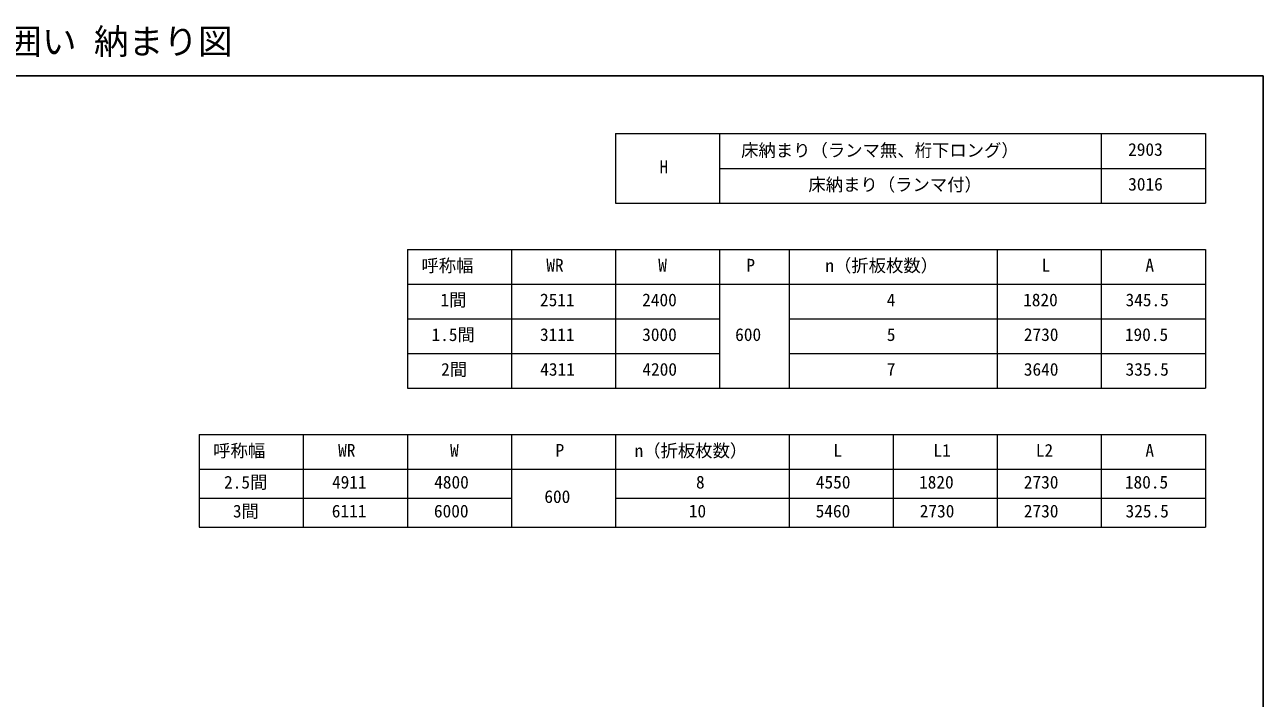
# Model space of a CAD drawing. Units: millimetres, scale not verified. Extents: x -875 to 875, y -1300 to 1294.
# Drawn here: x -196 to 875, y 712 to 1294 of the extents above; entities that cross this region are included whole.
import ezdxf
from ezdxf.enums import TextEntityAlignment as Align

# ---------------------------------------------------------------- set-up
doc = ezdxf.new("R2010")
doc.units = ezdxf.units.MM
doc.header["$LTSCALE"] = 8
doc.layers.add('0-1_TABLE1', color=7, linetype='Continuous', lineweight=18)
doc.layers.add('0-2_USER1', color=3, linetype='Continuous')
doc.layers.add('0-7_YKK_ZWAK', color=7, linetype='Continuous')
doc.styles.add('ＭＳ ゴシック', font='')
doc.styles.get('ＭＳ ゴシック').set_extended_font_data('MS Gothic')

msp = doc.modelspace()

# ---------------------------------------------------------------- linework, layer by layer
at = {"layer": '0-1_TABLE1'}
for p, q in [((315, 1200.2), (825, 1200.2)), ((315, 1200.2), (315, 1140.2)), ((405, 1200.2), (405, 1140.2)), ((735, 1200.2), (735, 1140.2)), ((825, 1200.2), (825, 1140.2)), ((405, 1170.2), (825, 1170.2)), ((315, 1140.2), (825, 1140.2)), ((135, 1100.2), (825, 1100.2)), ((135, 1100.2), (135, 980.2)), ((225, 1100.2), (225, 980.2)), ((315, 1100.2), (315, 980.2)), ((405, 1100.2), (405, 980.2)), ((465, 1100.2), (465, 980.2)), ((645, 1100.2), (645, 980.2)), ((735, 1100.2), (735, 980.2)), ((825, 1100.2), (825, 980.2)), ((135, 1070.2), (825, 1070.2)), ((135, 1040.2), (405, 1040.2)), ((465, 1040.2), (825, 1040.2)), ((135, 1010.2), (405, 1010.2)), ((465, 1010.2), (825, 1010.2)), ((135, 980.2), (825, 980.2)), ((-45, 940.2), (825, 940.2)), ((-45, 940.2), (-45, 860.2)), ((45, 940.2), (45, 860.2)), ((135, 940.2), (135, 860.2)), ((225, 940.2), (225, 860.2)), ((315, 940.2), (315, 860.2)), ((465, 940.2), (465, 860.2)), ((555, 940.2), (555, 860.2)), ((645, 940.2), (645, 860.2)), ((735, 940.2), (735, 860.2)), ((825, 940.2), (825, 860.2)), ((-45, 910.2), (825, 910.2)), ((-45, 885.2), (225, 885.2)), ((315, 885.2), (825, 885.2)), ((-45, 860.2), (825, 860.2))]:
    msp.add_line(p, q, dxfattribs=at)
at = {"layer": '0-7_YKK_ZWAK'}
msp.add_line((-875, 1250.2), (875, 1250.2), dxfattribs=at)
msp.add_lwpolyline([(-875, -1299.8), (875, -1299.8), (875, 1250.2)], dxfattribs=at)

# ---------------------------------------------------------------- texts
at = {"layer": '0-1_TABLE1', "style": 'ＭＳ ゴシック'}
for s, p in [('床納まり（ランマ無、桁下ロング）', (423.537, 1176.976)), ('2903', (758.182, 1177.7)), ('H', (353.011, 1162.7)), ('床納まり（ランマ付）', (481.705, 1147.316)), ('3016', (758.224, 1147.7)), ('呼称幅', (147.102, 1077.359)), ('n（折板枚数）', (496.364, 1077.402)), ('WR', (255.128, 1077.7)), ('W', (351.903, 1077.7)), ('P', (428.097, 1077.7)), ('L', (683.395, 1077.7)), ('A', (773.097, 1077.7)), ('1間', (163.551, 1047.657)), ('2511', (249.673, 1047.7)), ('2400', (338.011, 1047.7)), ('4', (549.503, 1047.7)), ('1820', (667.415, 1047.7)), ('345.5', (755.966, 1047.7)), ('1.5間', (155.881, 1017.657)), ('3111', (249.673, 1017.7)), ('3000', (338.011, 1017.7)), ('600', (418.423, 1017.7)), ('5', (549.545, 1017.7)), ('2730', (668.011, 1017.7)), ('190.5', (755.369, 1017.7)), ('2間', (164.148, 987.657)), ('4311', (249.844, 987.7)), ('4200', (338.182, 987.7)), ('7', (549.503, 987.7)), ('3640', (668.011, 987.7)), ('335.5', (755.966, 987.7)), ('呼称幅', (-32.898, 917.359)), ('WR', (75.128, 917.7)), ('W', (171.903, 917.7)), ('P', (263.097, 917.7)), ('n（折板枚数）', (331.364, 917.402)), ('L', (503.395, 917.7)), ('L1', (589.858, 917.7)), ('L2', (678.366, 917.7)), ('A', (773.097, 917.7)), ('2.5間', (-23.523, 890.157)), ('4911', (69.844, 890.2)), ('4800', (158.182, 890.2)), ('8', (384.545, 890.2)), ('4550', (488.182, 890.2)), ('1820', (577.415, 890.2)), ('2730', (668.011, 890.2)), ('180.5', (755.369, 890.2)), ('600', (253.423, 877.7)), ('3間', (-15.852, 865.157)), ('6111', (69.631, 865.2)), ('6000', (157.969, 865.2)), ('10', (378.324, 865.2)), ('5460', (488.011, 865.2)), ('2730', (578.011, 865.2)), ('2730', (668.011, 865.2)), ('325.5', (755.966, 865.2))]:
    msp.add_text(s, height=11, dxfattribs=at).set_placement(p, align=Align.BOTTOM_LEFT)
at = {"layer": '0-2_USER1', "style": 'ＭＳ ゴシック'}
msp.add_text('スチール折板屋根ふき材／ジーテラスneo テラス囲い 納まり図', height=21.99, dxfattribs=at).set_placement((-870.705, 1262.291), align=Align.BOTTOM_LEFT)

doc.saveas('drawing.dxf')
